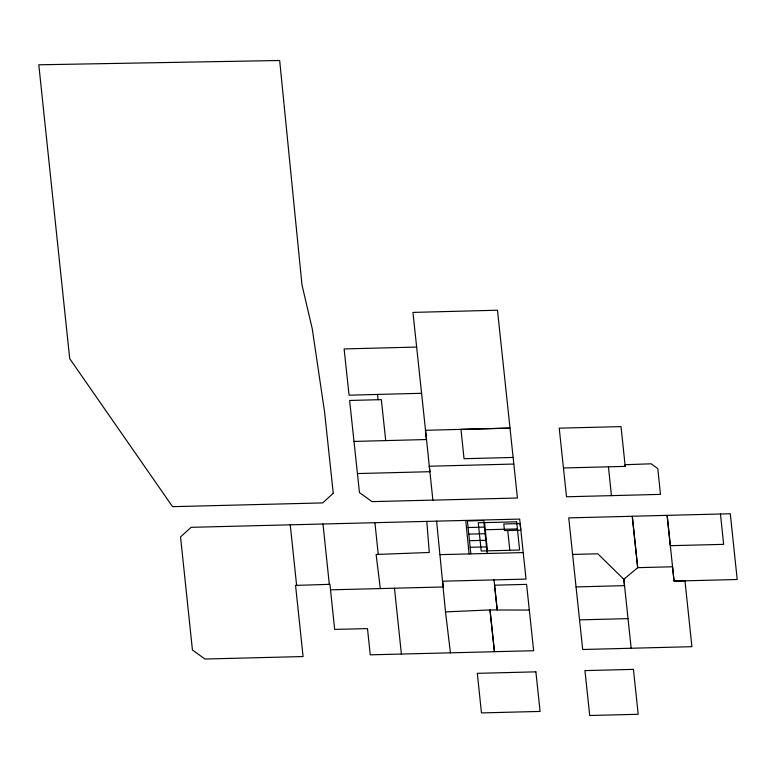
<?xml version="1.0" encoding="UTF-8"?>
<svg xmlns="http://www.w3.org/2000/svg" width="776" height="776" viewBox="0 0 776 776"><rect width="100%" height="100%" fill="white"/><g stroke="black" fill="none" stroke-linecap="round" stroke-linejoin="round"><path stroke-width="1.16" d="M576.034 586.918L624.505 585.647L623.817 579.294L637.726 567.654L672.559 566.781L674.053 581.098L684.965 580.826L691.911 646.68L582.689 649.502L568.73 517.883L632.256 516.283L637.678 567.702M494.011 579.866L497.251 609.955L489.976 609.985L494.409 651.724L370.249 654.837L367.494 628.618L334.65 629.385L329.936 584.328L295.559 585.395L303.086 656.544L204.942 659.028L192.429 649.987L180.546 536.914L191.129 527.321L436.626 521.142L445.511 611.895L490.034 609.936L494.467 651.675L533.645 650.734L526.594 584.377L494.516 585.191L497.193 609.994L529.348 610.062M380.318 588.567L376.118 554.471L429.293 552.483L426.8 521.404M432.94 500.103L372.024 501.626L359.463 492.595L349.617 400.464L381.336 399.64L385.72 440.603M421.62 393.286L349.055 395.178L344.117 348.938L416.702 347.056M720.467 514.013L730.284 513.76L737.2 579.497L674.053 581.098L667.137 515.351L670.318 545.693L723.649 544.354L720.467 514.013L632.304 516.234L637.726 567.654M354.001 441.428L426.509 439.536L432.882 500.142L517.427 498.008L497.494 310.216L412.948 312.408L426.509 439.536M513.13 457.442L464.048 458.713L460.954 429.38L509.997 428.1L425.452 430.292L426.451 439.585M513.809 464.048L429.303 466.23L429.875 471.75M563.463 467.986L625.272 466.376L625.107 464.717L651.093 463.796L657.767 468.607L660.492 494.38L566.509 496.776L559.224 428.168L621.023 426.596L625.213 466.425M357.435 473.564L429.923 471.701M436.626 521.142L519.668 519.096L526.031 579.09L442.64 581.205L443.3 586.976L330.508 589.838M468.074 527.525L484.428 527.117M485.31 529.736L517.417 528.941M468.762 534.121L485.116 533.713M469.461 540.707L485.815 540.3M470.149 547.303L486.503 546.896M440.021 554.646L523.228 552.59M572.601 554.433L597.792 553.783L623.817 579.294M579.527 619.869L627.978 618.627M445.511 611.895L450.42 652.8M623.875 579.245L631.14 648.222M608.452 466.803L611.42 495.67M507.747 530.503L509.813 550.281M487.192 553.492L483.739 520.521L467.385 520.929L470.838 553.899M377.514 394.45L378.067 399.727M394.47 588.189L401.386 654.032M374.915 522.704L378.261 554.413M322.991 524.004L329.315 584.347M290.253 524.828L296.607 585.346M484.583 522.617L487.454 550.844M465.736 520.395L469.082 553.938M333.253 493.284L322.68 502.916L172.553 506.66L69.704 358.648L38.8 64.796L279.68 60.499L301.971 284.84L312.243 328.704L324.562 411.91L333.253 493.284M516.67 521.812L478.258 522.772L481.207 550.999L519.629 550.038L516.67 521.812M520.133 523.577L503.779 523.984L504.468 530.58L520.822 530.173L520.133 523.577M633.429 669.378L584.949 670.61L589.712 715.501L638.192 714.279L633.429 669.378M535.896 671.851L477.318 673.335L481.469 712.911L540.086 711.427L535.896 671.851"/></g></svg>
